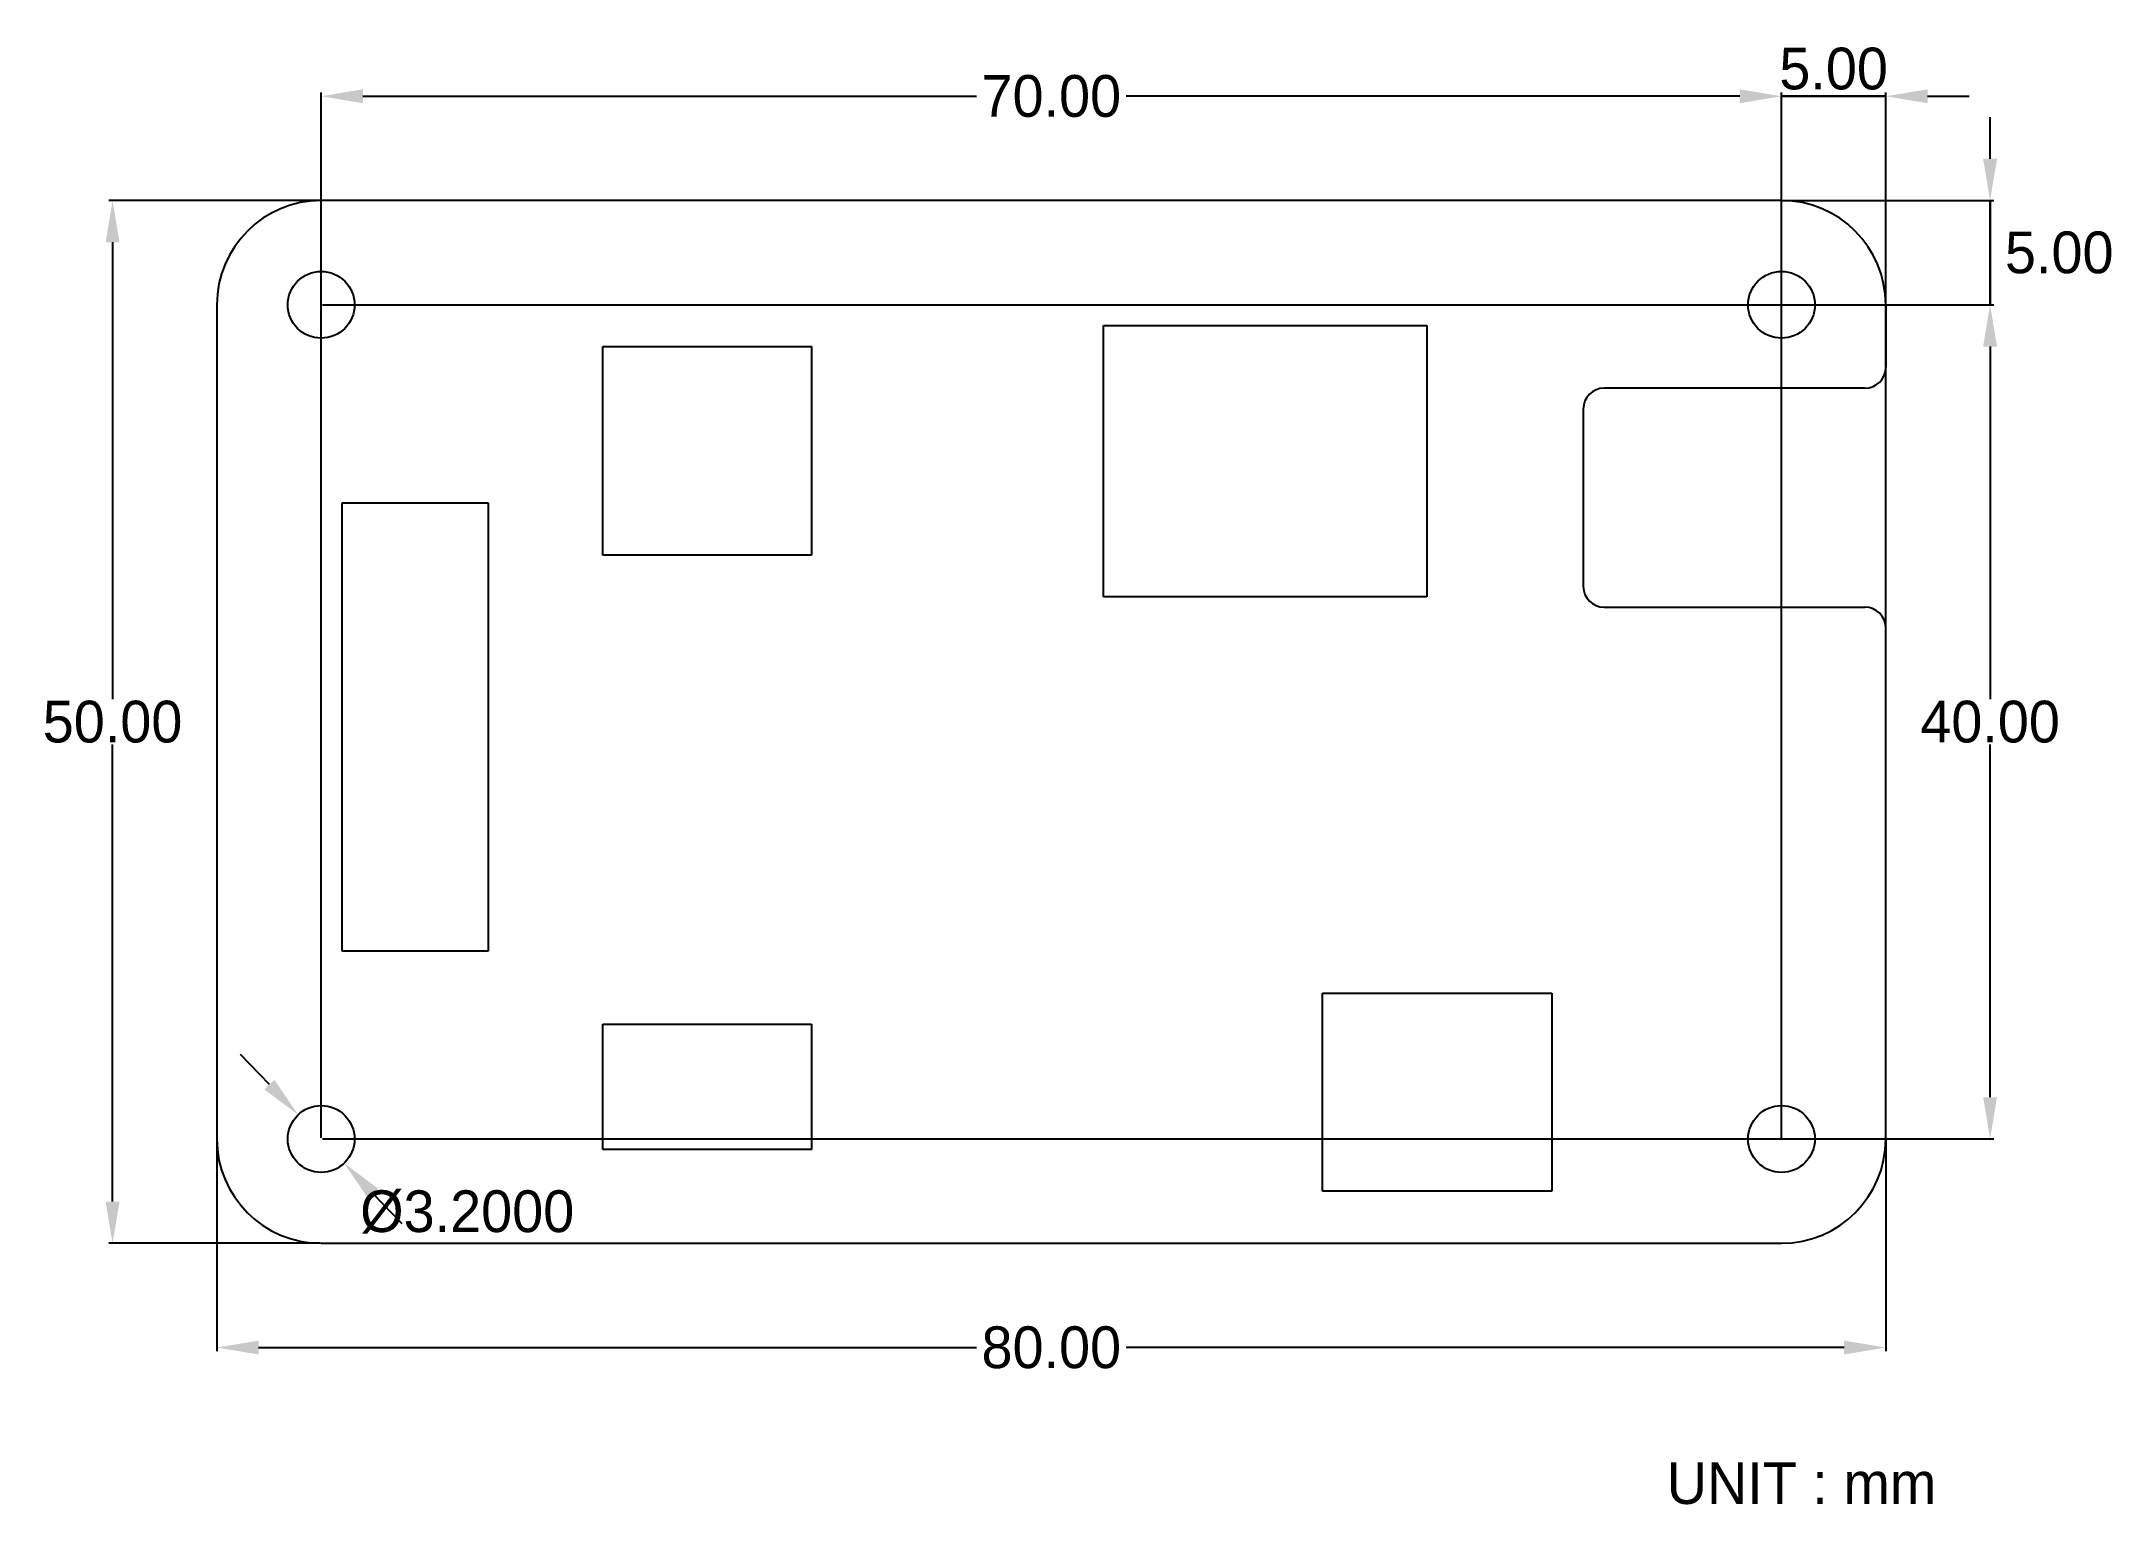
# Model space of a CAD drawing. Header units: millimetres. Extents: x -8.4 to 91, y -12.5 to 57.6.
import ezdxf

# ---------------------------------------------------------------- set-up
doc = ezdxf.new("R2010")
doc.units = ezdxf.units.MM
doc.layers.get('Defpoints').update_dxf_attribs({"linetype": 'CONTINUOUS'})
for name, color, linetype in [('Dimensions', 7, 'CONTINUOUS'), ('Holes', 5, 'CONTINUOUS'), ('Outline', 6, 'CONTINUOUS')]:
    doc.layers.add(name, color=color, linetype=linetype)
doc.dimstyles.get("Standard").update_dxf_attribs({"dimtxt": 0.18, "dimasz": 0.18, "dimexe": 0.18, "dimexo": 0.0625, "dimgap": 0.09, "dimtad": 0, "dimtih": 1, "dimtoh": 1, "dimdec": 4, "dimzin": 0, "dimdsep": 46, "dimtxsty": 'Standard', "dimcen": 0.09, "dimadec": 0, "dimazin": 0, "dimtfac": 1, "dimtdec": 4, "dimtofl": 0, "dimtmove": 0, "dimatfit": 3, "dimfxl": 1, "dimtolj": 1, "dimtzin": 0, "dimarcsym": 0})

# ---------------------------------------------------------------- blocks, each defined once
blk = doc.blocks.new('*D13')
at = {"layer": 'Defpoints', "color": 0}
for p in [(-5, 50), (5, 50), (5, 0)]:
    blk.add_point(p, dxfattribs=at)
at = {"layer": 'Dimensions', "color": 0, "linetype": 'ByBlock', "lineweight": -2}
for p, q in [((4.938, 50), (-5.18, 50)), ((-5, 48), (-5, 26.09)), ((-5, 2), (-5, 23.91)), ((4.938, 0), (-5.18, 0))]:
    blk.add_line(p, q, dxfattribs=at)
at = {"layer": 'Dimensions', "color": 0}
for points in [[(-4.667, 48), (-5.333, 48), (-5, 50)], [(-5.333, 2), (-4.667, 2), (-5, 0)]]:
    blk.add_solid(points, dxfattribs=at)
at = {"layer": 'Dimensions', "color": 0, "linetype": 'ByBlock', "insert": (-5, 25), "char_height": 2, "attachment_point": 5}
blk.add_mtext('\\A1;50.00', dxfattribs=at)
blk = doc.blocks.new('*D14')
at = {"layer": 'Defpoints', "color": 0}
for p in [(0, 5), (80, 5), (80, -5)]:
    blk.add_point(p, dxfattribs=at)
at = {"layer": 'Dimensions', "color": 0, "linetype": 'ByBlock', "lineweight": -2}
for p, q in [((0, 4.938), (0, -5.18)), ((80, 4.938), (80, -5.18)), ((2, -5), (36.41, -5)), ((78, -5), (43.59, -5))]:
    blk.add_line(p, q, dxfattribs=at)
at = {"layer": 'Dimensions', "color": 0}
for points in [[(2, -4.667), (2, -5.333), (0, -5)], [(78, -5.333), (78, -4.667), (80, -5)]]:
    blk.add_solid(points, dxfattribs=at)
at = {"layer": 'Dimensions', "color": 0, "linetype": 'ByBlock', "insert": (40, -5), "char_height": 2, "attachment_point": 5}
blk.add_mtext('\\A1;80.00', dxfattribs=at)
blk = doc.blocks.new('*D15')
at = {"layer": 'Defpoints', "color": 0}
for p in [(5, 45), (5, 5), (85, 5)]:
    blk.add_point(p, dxfattribs=at)
at = {"layer": 'Dimensions', "color": 0, "linetype": 'ByBlock', "lineweight": -2}
for p, q in [((5.062, 45), (85.18, 45)), ((85, 43), (85, 26.09)), ((85, 7), (85, 23.91)), ((5.062, 5), (85.18, 5))]:
    blk.add_line(p, q, dxfattribs=at)
at = {"layer": 'Dimensions', "color": 0}
for points in [[(85.333, 43), (84.667, 43), (85, 45)], [(84.667, 7), (85.333, 7), (85, 5)]]:
    blk.add_solid(points, dxfattribs=at)
at = {"layer": 'Dimensions', "color": 0, "linetype": 'ByBlock', "insert": (85, 25), "char_height": 2, "attachment_point": 5}
blk.add_mtext('\\A1;40.00', dxfattribs=at)
blk = doc.blocks.new('*D17')
at = {"layer": 'Defpoints', "color": 0}
for p in [(75, 55), (5, 5), (75, 5)]:
    blk.add_point(p, dxfattribs=at)
at = {"layer": 'Dimensions', "color": 0, "linetype": 'ByBlock', "lineweight": -2}
for p, q in [((5, 5.062), (5, 55.18)), ((7, 55), (36.41, 55)), ((73, 55), (43.59, 55)), ((75, 5.062), (75, 55.18))]:
    blk.add_line(p, q, dxfattribs=at)
at = {"layer": 'Dimensions', "color": 0}
for points in [[(7, 55.333), (7, 54.667), (5, 55)], [(73, 54.667), (73, 55.333), (75, 55)]]:
    blk.add_solid(points, dxfattribs=at)
at = {"layer": 'Dimensions', "color": 0, "linetype": 'ByBlock', "insert": (40, 55), "char_height": 2, "attachment_point": 5}
blk.add_mtext('\\A1;70.00', dxfattribs=at)
blk = doc.blocks.new('*D18')
at = {"layer": 'Defpoints', "color": 0}
for p in [(80, 55), (75, 5), (80, 5)]:
    blk.add_point(p, dxfattribs=at)
at = {"layer": 'Dimensions', "color": 0, "linetype": 'ByBlock', "lineweight": -2}
for p, q in [((73, 55), (71, 55)), ((75, 5.062), (75, 55.18)), ((75, 55), (80, 55)), ((80, 55), (75, 55)), ((80, 5.062), (80, 55.18)), ((82, 55), (84, 55))]:
    blk.add_line(p, q, dxfattribs=at)
at = {"layer": 'Dimensions', "color": 0}
for points in [[(73, 54.667), (73, 55.333), (75, 55)], [(82, 55.333), (82, 54.667), (80, 55)]]:
    blk.add_solid(points, dxfattribs=at)
at = {"layer": 'Dimensions', "color": 0, "linetype": 'ByBlock', "insert": (77.5, 56.315), "char_height": 2, "attachment_point": 5}
blk.add_mtext('\\A1;5.00', dxfattribs=at)
blk = doc.blocks.new('*D19')
at = {"layer": 'Defpoints', "color": 0}
for p in [(75, 50), (85, 50), (75, 45)]:
    blk.add_point(p, dxfattribs=at)
at = {"layer": 'Dimensions', "color": 0, "linetype": 'ByBlock', "lineweight": -2}
for p, q in [((85, 52), (85, 54)), ((75.062, 50), (85.18, 50)), ((85, 45), (85, 50)), ((85, 50), (85, 45)), ((75.062, 45), (85.18, 45)), ((85, 43), (85, 41))]:
    blk.add_line(p, q, dxfattribs=at)
at = {"layer": 'Dimensions', "color": 0}
for points in [[(84.667, 52), (85.333, 52), (85, 50)], [(85.333, 43), (84.667, 43), (85, 45)]]:
    blk.add_solid(points, dxfattribs=at)
at = {"layer": 'Dimensions', "color": 0, "linetype": 'ByBlock', "insert": (88.315, 47.5), "char_height": 2, "attachment_point": 5}
blk.add_mtext('\\A1;5.00', dxfattribs=at)
blk = doc.blocks.new('*D20')
at = {"layer": 'Defpoints', "color": 0}
for p in [(3.897, 6.159), (6.103, 3.841)]:
    blk.add_point(p, dxfattribs=at)
at = {"layer": 'Dimensions', "color": 0, "linetype": 'ByBlock', "lineweight": -2}
for p, q in [((2.517, 7.607), (1.138, 9.055)), ((7.483, 2.393), (8.862, 0.945))]:
    blk.add_line(p, q, dxfattribs=at)
at = {"layer": 'Dimensions', "color": 0}
for points in [[(2.276, 7.377), (2.759, 7.837), (3.897, 6.159)], [(7.724, 2.623), (7.241, 2.163), (6.103, 3.841)]]:
    blk.add_solid(points, dxfattribs=at)
at = {"layer": 'Dimensions', "color": 0, "linetype": 'ByBlock', "insert": (12, 1.5), "char_height": 2, "attachment_point": 5}
blk.add_mtext('\\A1;%%c3.2000', dxfattribs=at)

msp = doc.modelspace()

# ---------------------------------------------------------------- linework, layer by layer
at = {"layer": 'Holes', "linetype": 'ByBlock'}
for p, q in [((42.5, 44), (58, 44)), ((42.5, 31), (42.5, 44)), ((58, 44), (58, 31)), ((18.5, 43), (28.5, 43)), ((18.5, 33), (18.5, 43)), ((28.5, 43), (28.5, 33)), ((6, 35.5), (13, 35.5)), ((6, 14), (6, 35.5)), ((13, 35.5), (13, 14)), ((28.5, 33), (18.5, 33)), ((58, 31), (42.5, 31)), ((13, 14), (6, 14)), ((53, 12), (64, 12)), ((53, 2.5), (53, 12)), ((64, 12), (64, 2.5)), ((18.5, 10.5), (28.5, 10.5)), ((18.5, 4.5), (18.5, 10.5)), ((28.5, 10.5), (28.5, 4.5)), ((28.5, 4.5), (18.5, 4.5)), ((64, 2.5), (53, 2.5))]:
    msp.add_line(p, q, dxfattribs=at)
at = {"layer": 'Holes'}
for centre in [(5, 45), (75, 45), (5, 5), (75, 5)]:
    msp.add_circle(centre, 1.6, dxfattribs=at)
at = {"layer": 'Outline'}
for p, q in [((75, 50), (5, 50)), ((0, 45), (0, 5)), ((80, 5), (80, 29.5)), ((5, 0), (75, 0))]:
    msp.add_line(p, q, dxfattribs=at)
at = {"layer": 'Outline', "linetype": 'ByBlock'}
for p, q in [((80, 45), (80, 42)), ((79, 41), (66.5, 41)), ((65.5, 40), (65.5, 31.5)), ((66.5, 30.5), (79, 30.5))]:
    msp.add_line(p, q, dxfattribs=at)
at = {"layer": 'Outline'}
for centre, start, end in [((5, 45), 90, 180), ((75, 45), 0, 90), ((5, 5), 180, 270), ((75, 5), 270, 0)]:
    msp.add_arc(centre, 5, start, end, dxfattribs=at)
at = {"layer": 'Outline', "linetype": 'ByBlock'}
for centre, start, end in [((79, 42), 270, 0), ((66.5, 40), 90, 180), ((66.5, 31.5), 180, 270), ((79, 29.5), 0, 90)]:
    msp.add_arc(centre, 1, start, end, dxfattribs=at)

# ---------------------------------------------------------------- texts
at = {"layer": 'Dimensions', "linetype": 'ByBlock', "insert": (69.5, -10.5), "char_height": 2, "width": 20, "attachment_point": 1}
msp.add_mtext('{UNIT : mm}', dxfattribs=at)

# ---------------------------------------------------------------- dimensions: what is measured, and where the dimension line sits
at = {"layer": 'Dimensions', "linetype": 'ByBlock'}
for p1, p2, distance, override, picture, middle in [((75, 5), (80, 5), 50, {"dimtxt": 2, "dimasz": 2, "dimdec": 2, "dimlfac": 1, "dimtmove": 2}, '*D18', (77.5, 56.315)), ((5, 5), (75, 5), 50, {"dimtxt": 2, "dimasz": 2, "dimdec": 2, "dimlfac": 1, "dimtmove": 2}, '*D17', (40, 55)), ((75, 45), (75, 50), -10, {"dimtxt": 2, "dimasz": 2, "dimdec": 2, "dimlfac": 1, "dimtmove": 2}, '*D19', (88.315, 47.5)), ((5, 0), (5, 50), 10, {"dimtxt": 2, "dimasz": 2, "dimdec": 2, "dimlfac": 1, "dimtmove": 2}, '*D13', (-5, 25)), ((5, 45), (5, 5), 80, {"dimtxt": 2, "dimasz": 2, "dimdec": 2, "dimlfac": 1, "dimtmove": 2}, '*D15', (85, 25)), ((0, 5), (80, 5), -10, {"dimtxt": 2, "dimasz": 2, "dimdec": 2, "dimlfac": 1, "dimrnd": 0, "dimtmove": 2}, '*D14', (40, -5))]:
    dim = msp.add_aligned_dim(p1=p1, p2=p2, distance=distance, dimstyle='Standard', override=override, dxfattribs=at)
    dim.commit()
    dim.dimension.update_dxf_attribs({"geometry": picture, "text_midpoint": middle})
dim = msp.add_diameter_dim_2p(p1=(3.89655, 6.15862), p2=(6.10345, 3.84138), dimstyle='Standard', override={"dimtxt": 2, "dimasz": 2, "dimtmove": 2}, dxfattribs=at)
dim.commit()
dim.dimension.update_dxf_attribs({"geometry": '*D20', "text_midpoint": (12, 1.5), "dimtype": 163})

doc.saveas('drawing.dxf')
